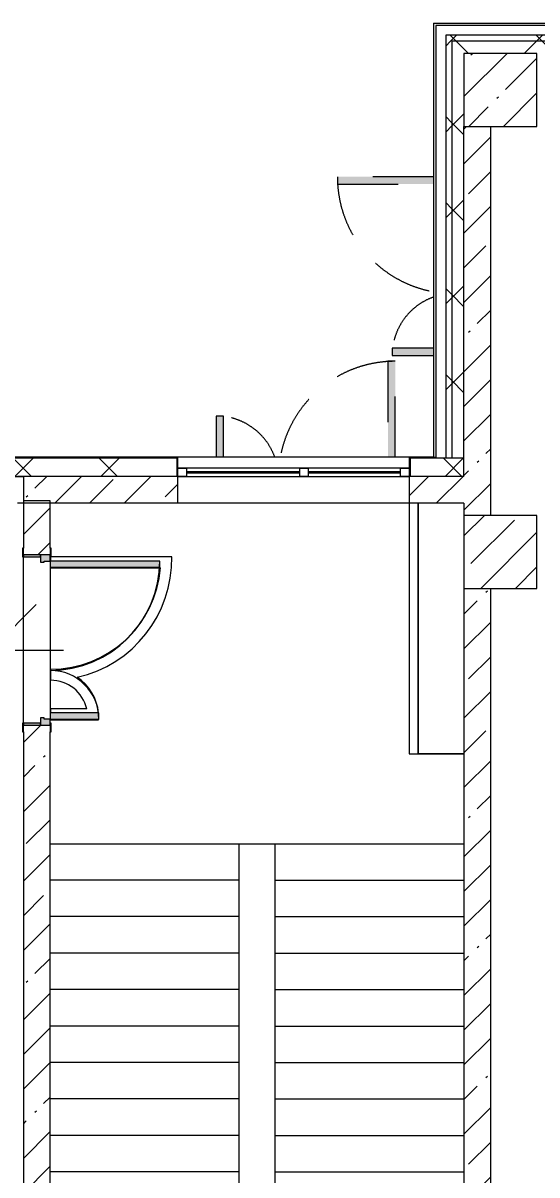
# Model space of a CAD drawing. Header units: millimetres. Extents: x 81548 to 272142, y -8553 to 29000.
# Drawn here: x 183668 to 187892, y 17875 to 27350 of the extents above; entities that cross this region are included whole.
import ezdxf

# ---------------------------------------------------------------- set-up
doc = ezdxf.new("R2010")
doc.units = ezdxf.units.MM
doc.linetypes.add('200_ШТРИХ__ш1_п0_6_', pattern=[800, 500, -300])
for name, color, linetype, lineweight in [('A-ANNO-DIMS', 7, 'Continuous', 9), ('A-ANNO-DIMS-500', 7, 'Continuous', 9), ('A-DETL-MBND-1', 7, '200_ШТРИХ__ш1_п0_6_', 9), ('A-GLAZ-3', 7, 'Continuous', 5), ('A-WALL', 7, 'Continuous', 9), ('A-WALL-3', 7, 'Continuous', 5), ('I-WALL-4', 7, 'Continuous', 5), ('S-COLS-3', 7, 'Continuous', 5), ('S-STRS-1', 7, 'Continuous', 5)]:
    doc.layers.add(name, color=color, linetype=linetype, lineweight=lineweight)
for name, color, linetype, lineweight, true_color in [('A-DOOR-2', 7, 'Continuous', 5, 0xe2e2e2), ('A-DOOR-3', 7, 'Continuous', 5, 0xaaaaaa), ('A-DOOR-FRAM-1', 7, 'Continuous', 5, 0xe2e2e2), ('A-DOOR-FRAM-3', 7, 'Continuous', 5, 0xaaaaaa), ('A-FLOR-1', 7, 'Continuous', 5, 0xaaaaaa)]:
    doc.layers.add(name, color=color, linetype=linetype, lineweight=lineweight, true_color=true_color)
doc.styles.add('ISOCPEUR_1', font='isocpeur.ttf', dxfattribs={"width": 0.9, "height": 1000})
doc.dimstyles.new('ISO-2_0_0_9К_Средний_округл2', dxfattribs={"dimscale": 304.8, "dimtxt": 995.981176, "dimasz": 2.46063, "dimexe": 1.968504, "dimexo": 0, "dimgap": 0, "dimtad": 1, "dimdec": 0, "dimrnd": 10, "dimzin": 0, "dimdsep": 46, "dimtxsty": 'ISOCPEUR_1', "dimblk1": 'OBLIQUE', "dimblk2": 'OBLIQUE', "dimsah": 1, "dimcen": 0.09, "dimdle": 1.968504, "dimazin": 0, "dimtfac": 1, "dimtdec": 4, "dimtix": 1, "dimtmove": 0, "dimatfit": 3, "dimfxl": 1, "dimtvp": 1, "dimtolj": 1, "dimtzin": 0, "dimarcsym": 2})
pattern_1 = [(45, (145131.5, 0), (-285.123, 285.123), []), (45, (145416.64, 0), (-285.123, 285.123), [504.031, -100.806, 16.764, -84.042])]
pattern_2 = [(45, (145131.5, 0), (-353.5534, 353.5534), []), (135, (145131.5, 0), (-353.5534, -353.5534), [])]

# ---------------------------------------------------------------- blocks, each defined once
blk = doc.blocks.new('BSC_Колонна _Прямоугольная - 600х600-V44-2_10_3_птичка')
at = {"layer": 'S-COLS-3'}
h = blk.add_hatch(dxfattribs=at)
h.set_pattern_fill('FP_73', color=256, style=0, pattern_type=2)
h.set_pattern_definition([(45, (-42460, -26800), (-285.123, 285.123), []), (45, (-42174.88, -26800), (-285.123, 285.123), [504.031, -100.806, 16.764, -84.042])])
h.paths.add_polyline_path([(-300, -300), (300, -300), (300, 300), (-300, 300)])
for p, q in [((300, 300), (-300, 300)), ((-300, 300), (-300, -300)), ((300, -300), (300, 300)), ((-300, -300), (300, -300))]:
    blk.add_line(p, q, dxfattribs=at)
blk = doc.blocks.new('BSC_Колонна _Прямоугольная - 600х600-V58-2_10_3_птичка')
at = {"layer": 'S-COLS-3'}
h = blk.add_hatch(dxfattribs=at)
h.set_pattern_fill('FP_86', color=256, style=0, pattern_type=2)
h.set_pattern_definition([(45, (-42460, -23000), (-285.123, 285.123), []), (45, (-42174.88, -23000), (-285.123, 285.123), [504.031, -100.806, 16.764, -84.042])])
h.paths.add_polyline_path([(-300, -300), (300, -300), (300, 300), (-300, 300), (-300, -210)])
for p, q in [((300, 300), (-300, 300)), ((-300, 300), (-300, -300)), ((300, -300), (300, 300)), ((-300, -300), (300, -300))]:
    blk.add_line(p, q, dxfattribs=at)
blk = doc.blocks.new('120_Окно_СКБ_2Ст - 120_Окно_СКБ_2Ст 1900х2400 глухое-23537524-2_10_3_птичка')
at = {"layer": 'A-GLAZ-3'}
for p, q in [((-950, 5), (-950, 75)), ((-950, 75), (-880, 75)), ((950, 75), (-950, 75)), ((-880, 5), (-950, 5)), ((-950, 5), (950, 5)), ((-880, 75), (-880, 5)), ((-120, 45), (-880, 45)), ((-120, 35), (-880, 35)), ((-120, 5), (-120, 75)), ((-120, 75), (-50, 75)), ((-50, 5), (-120, 5)), ((-50, 75), (-50, 5)), ((880, 45), (-50, 45)), ((880, 35), (-50, 35)), ((880, 5), (880, 75)), ((880, 75), (950, 75)), ((950, 5), (880, 5)), ((950, 75), (950, 5))]:
    blk.add_line(p, q, dxfattribs=at)
blk = doc.blocks.new('110_Дверь_СКБ_2Ст_Наружная - ДН-1_л__ Двухстворчатая 1350 х3200 _ЛК_ в свету с верхним остеклением 2-22448815-2_10_3_птичка')
at = {"layer": 'A-DETL-MBND-1'}
for points in [[(754.5, 79.3), (754.5, 869), (694.5, 869), (694.5, 79.3)], [(-655.5, 79.3), (-655.5, 419), (-715.5, 419), (-715.5, 79.3)]]:
    blk.add_hatch(color=256, dxfattribs=at).paths.add_polyline_path(points)
for p, q in [((754.5, 869), (694.5, 869)), ((694.5, 869), (694.5, 79.3)), ((754.5, 79.3), (754.5, 869)), ((-715.5, 419), (-715.5, 79.3)), ((-655.5, 419), (-715.5, 419)), ((-655.5, 79.3), (-655.5, 419))]:
    blk.add_line(p, q, dxfattribs=at)
for centre, radius, start, end in [((754.5, -91), 960, 90, 169.72024), ((-715.5, -91), 510, 19.63052, 90)]:
    blk.add_arc(centre, radius, start, end, dxfattribs=at)
blk = doc.blocks.new('110_Дверь_СКБ_2Ст - Д-1 Лестничная клетка EIS60-24280000-2_10_3_птичка')
at = {"layer": 'A-DOOR-2'}
for points in [[(-637.5, 1010), (-637.5, 110), (-587.5, 110), (-587.5, 1010)], [(612.5, 510), (612.5, 110), (662.5, 110), (662.5, 510)], [(712.5, 30), (697.5, 30), (697.5, -110), (712.5, -110)]]:
    blk.add_hatch(color=256, dxfattribs=at).paths.add_polyline_path(points)
h = blk.add_hatch(color=256, dxfattribs=at)
h.paths.add_polyline_path([(712.5, 110), (662.5, 110), (662.5, 60), (652.5, 60), (652.5, 30), (712.5, 30), (712.5, 39.7)])
h.paths.add_polyline_path([(-687.5, 110), (-687.5, 30), (-627.5, 30), (-627.5, 60), (-637.5, 60), (-637.5, 110)])
at = {"layer": 'A-DOOR-FRAM-1'}
for points in [[(-672.5, 118), (-742.5, 118), (-742.5, 110), (-672.5, 110)], [(697.5, 118), (697.5, 110), (767.5, 110), (767.5, 118)], [(-672.5, 30), (-687.5, 30), (-687.5, -110), (-672.5, -110)], [(-692.8, -110), (-742.5, -110), (-742.5, -118), (-672.5, -118), (-672.5, -110)], [(697.5, -110), (697.5, -118), (767.5, -118), (767.5, -110)]]:
    blk.add_hatch(color=256, dxfattribs=at).paths.add_polyline_path(points)
at = {"layer": 'A-DOOR-3'}
for p, q in [((-637.5, 1010), (-637.5, 110)), ((-587.5, 1010), (-637.5, 1010)), ((-587.5, 110), (-587.5, 1010)), ((662.5, 510), (612.5, 510)), ((612.5, 510), (612.5, 110)), ((662.5, 110), (662.5, 510)), ((-637.5, 110), (-587.5, 110)), ((612.5, 110), (662.5, 110))]:
    blk.add_line(p, q, dxfattribs=at)
for centre, radius, start, end in [((-637.5, 110), 900, 0, 90), ((662.5, 110), 400, 90, 180)]:
    blk.add_arc(centre, radius, start, end, dxfattribs=at)
at = {"layer": 'A-DOOR-FRAM-3'}
for p, q in [((-672.5, 118), (-742.5, 118)), ((-742.5, 118), (-742.5, 110)), ((-742.5, 110), (-672.5, 110)), ((-637.5, 110), (-687.5, 110)), ((-687.5, 110), (-687.5, 30)), ((-672.5, 110), (-672.5, 118)), ((-637.5, 60), (-637.5, 110)), ((662.5, 110), (662.5, 60)), ((712.5, 110), (662.5, 110)), ((767.5, 118), (697.5, 118)), ((697.5, 118), (697.5, 110)), ((697.5, 110), (767.5, 110)), ((712.5, 30), (712.5, 110)), ((767.5, 110), (767.5, 118)), ((-687.5, 30), (-627.5, 30)), ((-672.5, 30), (-687.5, 30)), ((-687.5, 30), (-687.5, -110)), ((-672.5, -110), (-672.5, 30)), ((-627.5, 60), (-637.5, 60)), ((-627.5, 30), (-627.5, 60)), ((662.5, 60), (652.5, 60)), ((652.5, 60), (652.5, 30)), ((652.5, 30), (712.5, 30)), ((712.5, 30), (697.5, 30)), ((697.5, 30), (697.5, -110)), ((712.5, -110), (712.5, 30)), ((-672.5, -110), (-742.5, -110)), ((-742.5, -110), (-742.5, -118)), ((-742.5, -118), (-672.5, -118)), ((-687.5, -110), (-672.5, -110)), ((-672.5, -118), (-672.5, -110)), ((697.5, -110), (712.5, -110)), ((767.5, -110), (697.5, -110)), ((697.5, -110), (697.5, -118)), ((697.5, -118), (767.5, -118)), ((767.5, -118), (767.5, -110))]:
    blk.add_line(p, q, dxfattribs=at)
blk = doc.blocks.new('110_Дверь_СКБ_2Ст_Наружная - ДН-1_л__ Двухстворчатая 1350 х3200 _ЛК_ в свету с верхним остеклением EI30-23529464-2_10_3_птичка')
at = {"layer": 'A-DETL-MBND-1'}
for points in [[(694.5, 675.4), (694.5, 125), (754.5, 125), (754.5, 915), (694.5, 915)], [(-715.5, 125), (-655.5, 125), (-655.5, 465), (-715.5, 465)]]:
    blk.add_hatch(color=256, dxfattribs=at).paths.add_polyline_path(points)
for p, q in [((754.5, 915), (694.5, 915)), ((694.5, 915), (694.5, 125)), ((754.5, 125), (754.5, 915)), ((-715.5, 465), (-715.5, 125)), ((-655.5, 465), (-715.5, 465)), ((-655.5, 125), (-655.5, 465))]:
    blk.add_line(p, q, dxfattribs=at)
for centre, radius, start, end in [((754.5, -45), 960, 90, 169.73704), ((-715.5, -45), 510, 19.59844, 90)]:
    blk.add_arc(centre, radius, start, end, dxfattribs=at)
blk = doc.blocks.new('Зашивка приборов отопления28 - Зашивка приборов отопления-33322877-2_10_3_птичка')
at = {"layer": 'A-WALL-3'}
for p, q in [((75401, 485.9), (73341, 485.9)), ((73341, 485.9), (73341, 410.9)), ((73341, 410.9), (73341, 35.9)), ((73341, 410.9), (75401, 410.9)), ((75401, 410.9), (73341.4, 410.9)), ((73341.4, 410.9), (73341.4, 35.9))]:
    blk.add_line(p, q, dxfattribs=at)
blk = doc.blocks.new('DIMBLOCK158-2_10_3_птичка')
at = {"layer": 'A-ANNO-DIMS-500'}
for p, q in [((183401.5, 22721.3), (183401.5, 21591)), ((183401.5, 22191), (183401.5, 22721.3)), ((178741.5, 22600), (178741.5, 21591)), ((178741.5, 22191), (178741.5, 22600)), ((178141.5, 22191), (184001.5, 22191))]:
    blk.add_line(p, q, dxfattribs=at)
at = {"layer": 'A-ANNO-DIMS-500', "lineweight": 20}
for p, q in [((178741.5, 22191), (179116.5, 22566)), ((183401.5, 22191), (183776.5, 22566)), ((178741.5, 22191), (178366.5, 21816)), ((183401.5, 22191), (183026.5, 21816))]:
    blk.add_line(p, q, dxfattribs=at)
at = {"layer": 'A-ANNO-DIMS-500', "color": 0, "insert": (179759.5, 23497.4), "char_height": 1000, "width": 3148.833, "attachment_point": 1, "line_spacing_factor": 1.149209, "style": 'ISOCPEUR_1'}
blk.add_mtext('4660', dxfattribs=at)
blk = doc.blocks.new('_Oblique')
at = {"color": 0, "linetype": 'ByBlock', "lineweight": -2}
blk.add_line((-0.5, -0.5), (0.5, 0.5), dxfattribs=at)

msp = doc.modelspace()

# ---------------------------------------------------------------- hatches: boundary and pattern name
at = {"layer": 'A-WALL-3'}
h = msp.add_hatch(dxfattribs=at)
h.set_pattern_fill('FP_55', color=256, style=0, pattern_type=2)
h.set_pattern_definition(pattern_2)
h.paths.add_polyline_path([(229991.5, 27200), (229991.5, 27250), (225481.5, 27250), (225481.5, 27200), (229667.3, 27200)])
h.paths.add_polyline_path([(221774.9, 27200), (222981.5, 27200), (222981.5, 27250), (221471.5, 27250), (221471.5, 27200)])
h.paths.add_polyline_path([(211291.5, 27200), (213091.5, 27200), (213091.5, 27250), (211291.5, 27250)])
h.paths.add_polyline_path([(210391.5, 27200), (210391.5, 27250), (209311.5, 27250), (209311.5, 27200), (210086.7, 27200)])
h.paths.add_polyline_path([(213991.5, 27200), (219371.5, 27200), (219371.5, 27250), (213991.5, 27250)])
h.paths.add_polyline_path([(202276, 27200), (202291.5, 27200), (202291.5, 27250), (201041.4, 27250), (201041.4, 27200), (201347.5, 27200)])
h.paths.add_polyline_path([(204991.5, 27200), (206171.5, 27200), (206171.5, 27250), (204991.5, 27250)])
h.paths.add_polyline_path([(195776.4, 27200), (195891.7, 27200), (195891.7, 27250), (194791.8, 27250), (194791.8, 27200), (194847.8, 27200)])
h.paths.add_polyline_path([(198991.7, 27200), (200141.4, 27200), (200141.4, 27250), (198991.7, 27250)])
h.paths.add_polyline_path([(192638.5, 27200), (193891.8, 27200), (193891.8, 27250), (192638.5, 27250)])
h.paths.add_polyline_path([(189538.5, 27200), (189538.5, 27250), (187141.5, 27250), (187141.5, 27200), (188348.2, 27200)])
h = msp.add_hatch(dxfattribs=at)
h.set_pattern_fill('FP_55', color=256, style=0, pattern_type=2)
h.set_pattern_definition(pattern_2)
h.paths.add_polyline_path([(187191.5, 23770), (187191.5, 27200), (187141.5, 27200), (187141.5, 23770)])
h = msp.add_hatch(dxfattribs=at)
h.set_pattern_fill('FP_55', color=256, style=0, pattern_type=2)
h.set_pattern_definition(pattern_2)
h.paths.add_polyline_path([(229991.5, 27100), (229991.5, 27200), (225481.5, 27200), (225481.5, 27100), (229667.3, 27100)])
h.paths.add_polyline_path([(210391.5, 27100), (210391.5, 27200), (209311.5, 27200), (209311.5, 27100), (210086.7, 27100)])
h.paths.add_polyline_path([(213991.5, 27100), (219371.5, 27100), (219371.5, 27200), (213991.5, 27200)])
h.paths.add_polyline_path([(212489.7, 27100), (213091.5, 27100), (213091.5, 27200), (211291.5, 27200), (211291.5, 27100), (211891.5, 27100)])
h.paths.add_polyline_path([(222981.5, 27100), (222981.5, 27200), (221471.5, 27200), (221471.5, 27100), (222703.4, 27100)])
h.paths.add_polyline_path([(202291.5, 27100), (202291.5, 27200), (201041.4, 27200), (201041.4, 27100), (202276, 27100)])
h.paths.add_polyline_path([(205886.7, 27100), (206171.5, 27100), (206171.5, 27200), (204991.5, 27200), (204991.5, 27100), (205525.8, 27100)])
h.paths.add_polyline_path([(199490.4, 27100), (200141.4, 27100), (200141.4, 27200), (198991.7, 27200), (198991.7, 27100)])
h.paths.add_polyline_path([(195891.7, 27100), (195891.7, 27200), (194791.8, 27200), (194791.8, 27100), (195776.4, 27100)])
h.paths.add_polyline_path([(188348.2, 27100), (189538.5, 27100), (189538.5, 27200), (187191.5, 27200), (187191.5, 27100), (187891.5, 27100)])
h.paths.add_polyline_path([(192638.5, 27100), (193891.8, 27100), (193891.8, 27200), (192638.5, 27200)])
h = msp.add_hatch(dxfattribs=at)
h.set_pattern_fill('FP_55', color=256, style=0, pattern_type=2)
h.set_pattern_definition(pattern_2)
h.paths.add_polyline_path([(187291.5, 23770), (187291.5, 27100), (187191.5, 27100), (187191.5, 23770)])
h = msp.add_hatch(dxfattribs=at)
h.set_pattern_fill('FP_55', color=256, style=0, pattern_type=2)
h.set_pattern_definition(pattern_2)
h.paths.add_polyline_path([(186955.4, 23620), (187291.5, 23620), (187291.5, 23770), (186849.5, 23770), (186849.5, 23620)])
h.paths.add_polyline_path([(182791.5, 23620), (184933.5, 23620), (184933.5, 23770), (182791.5, 23770)])
h.paths.add_polyline_path([(178971.5, 23620), (179691.5, 23620), (179691.5, 23770), (178971.5, 23770)])
at = {"layer": 'I-WALL-4'}
h = msp.add_hatch(dxfattribs=at)
h.set_pattern_fill('FP_63', color=256, style=0, pattern_type=2)
h.set_pattern_definition(pattern_1)
h.paths.add_polyline_path([(187419.7, 23300), (187511.5, 23300), (187511.5, 26500), (187291.5, 26500), (187291.5, 23300)])
h = msp.add_hatch(dxfattribs=at)
h.set_pattern_fill('FP_63', color=256, style=0, pattern_type=2)
h.set_pattern_definition(pattern_1)
h.paths.add_polyline_path([(187291.5, 23400), (187291.5, 23620), (186841.5, 23620), (186841.5, 23400), (186955.4, 23400)])
h.paths.add_polyline_path([(184634.1, 23400), (184941.5, 23400), (184936.5, 23620), (183671.5, 23620), (183671.5, 23400), (183705.6, 23400)])
h = msp.add_hatch(dxfattribs=at)
h.set_pattern_fill('FP_63', color=256, style=0, pattern_type=2)
h.set_pattern_definition(pattern_1)
h.paths.add_polyline_path([(183891.5, 10450), (183891.5, 12125), (183671.5, 12125), (183671.5, 10450), (183705.6, 10450)])
h.paths.add_polyline_path([(183705.6, 13525), (183891.5, 13525), (183891.5, 21575), (183671.5, 21575), (183671.5, 13525)])
h.paths.add_polyline_path([(183671.5, 22975), (183891.5, 22975), (183891.5, 23420.3), (183671.5, 23420.3), (183671.5, 23030)])
h = msp.add_hatch(dxfattribs=at)
h.set_pattern_fill('FP_63', color=256, style=0, pattern_type=2)
h.set_pattern_definition(pattern_1)
h.paths.add_polyline_path([(187511.5, 17300), (187511.5, 22700), (187291.5, 22700), (187291.5, 17300)])

# ---------------------------------------------------------------- linework, layer by layer
at = {"layer": 'A-DETL-MBND-1'}
msp.add_line((183671.5, 23619.7), (183621.5, 23619.7), dxfattribs=at)
at = {"layer": 'A-FLOR-1'}
for p, q in [((183671.5, 23400), (183621.5, 23400)), ((184889.7, 22959.2), (183894.9, 22959.2)), ((183894.9, 22959.2), (183894.9, 22925)), ((183894.9, 22869.2), (184797.2, 22869.2)), ((183894.9, 22034.2), (183894.9, 21944.2)), ((184192, 21708.1), (183894.9, 21708.1)), ((183894.9, 21708.1), (183894.9, 21675)), ((183894.9, 21625), (183894.9, 21618.1)), ((183894.9, 21618.1), (184289.3, 21618.1))]:
    msp.add_line(p, q, dxfattribs=at)
for centre, radius, start, end in [((183894.9, 22939.2), 995, 282.67054, 1.1511), ((183894.9, 22939.2), 905, 270, 355.56313), ((183894.9, 21639.2), 305, 13.0427, 90), ((183894.9, 21639.2), 395, 5.20117, 56.45952), ((183894.9, 21639.2), 395, 356.92799, 357.93552)]:
    msp.add_arc(centre, radius, start, end, dxfattribs=at)
at = {"layer": 'A-WALL'}
for p, q in [((187061.5, 27330), (187061.5, 23770)), ((189538.5, 27330), (187061.5, 27330)), ((187141.5, 27250), (187141.5, 23770)), ((189538.5, 27250), (187141.5, 27250)), ((187191.5, 27200), (187191.5, 23770)), ((189538.5, 27200), (187191.5, 27200)), ((184936.5, 23773), (182791.5, 23773)), ((184933.5, 23770), (182791.5, 23770)), ((184933.5, 23620), (184933.5, 23770)), ((184936.5, 23620), (184936.5, 23773)), ((186846.5, 23773), (186846.5, 23620)), ((187061.5, 23773), (186846.5, 23773)), ((186849.5, 23770), (186849.5, 23620)), ((187291.5, 23770), (186849.5, 23770)), ((187041.5, 23778), (187061.5, 23778)), ((184941.5, 23620), (183671.5, 23620)), ((187291.5, 23620), (186841.5, 23620))]:
    msp.add_line(p, q, dxfattribs=at)
at = {"layer": 'A-WALL-3'}
for p, q in [((187041.5, 27350), (187041.5, 23778)), ((187041.5, 27350), (194791.8, 27350)), ((187291.5, 23620), (187291.5, 26500)), ((187041.5, 23778), (178991.5, 23778)), ((184941.5, 23620), (184941.5, 23778)), ((186841.5, 23778), (186841.5, 23620)), ((178971.5, 23620), (183671.5, 23620))]:
    msp.add_line(p, q, dxfattribs=at)
at = {"layer": 'I-WALL-4'}
for p, q in [((187511.5, 23300), (187511.5, 26500)), ((183671.5, 23620), (183671.5, 23030)), ((184941.5, 23400), (184941.5, 23620)), ((186841.5, 23620), (186841.5, 23400)), ((183891.5, 23420.3), (183671.5, 23420.3)), ((183891.5, 23030), (183891.5, 23420.3)), ((187291.5, 23400), (183671.5, 23400)), ((187291.5, 23400), (187291.5, 23300)), ((183671.5, 21590), (183671.5, 22960)), ((183891.5, 22875), (183891.5, 21675)), ((187291.5, 22700), (187291.5, 17300)), ((187511.5, 17300), (187511.5, 22700)), ((183671.5, 21520), (183671.5, 13580)), ((183891.5, 15200), (183891.5, 21520))]:
    msp.add_line(p, q, dxfattribs=at)
at = {"layer": 'S-STRS-1'}
for p, q in [((183891.5, 22875), (183891.5, 21675)), ((183891.5, 20600), (185741.5, 20600)), ((185441.5, 20600), (185441.5, 20300)), ((185741.5, 20600), (187291.5, 20600)), ((185741.5, 20300), (185741.5, 20600)), ((185741.5, 20600), (187291.5, 20600)), ((185441.5, 20300), (183891.5, 20300)), ((185441.5, 20300), (183891.5, 20300)), ((185441.5, 20300), (185441.5, 20000)), ((185741.5, 20000), (185741.5, 20300)), ((185741.5, 20300), (187291.5, 20300)), ((185741.5, 20300), (187291.5, 20300)), ((185441.5, 20000), (183891.5, 20000)), ((185441.5, 20000), (183891.5, 20000)), ((185441.5, 20000), (185441.5, 19700)), ((185741.5, 19700), (185741.5, 20000)), ((185741.5, 20000), (187291.5, 20000)), ((185741.5, 20000), (187291.5, 20000)), ((185441.5, 19700), (183891.5, 19700)), ((185441.5, 19700), (183891.5, 19700)), ((185441.5, 19700), (185441.5, 19400)), ((185741.5, 19400), (185741.5, 19700)), ((185741.5, 19700), (187291.5, 19700)), ((185741.5, 19700), (187291.5, 19700)), ((185441.5, 19400), (183891.5, 19400)), ((185441.5, 19400), (183891.5, 19400)), ((185441.5, 19400), (185441.5, 19100)), ((185741.5, 19100), (185741.5, 19400)), ((185741.5, 19400), (187291.5, 19400)), ((185741.5, 19400), (187291.5, 19400)), ((185441.5, 19100), (183891.5, 19100)), ((185441.5, 19100), (183891.5, 19100)), ((185441.5, 19100), (185441.5, 18800)), ((185741.5, 18800), (185741.5, 19100)), ((185741.5, 19100), (187291.5, 19100)), ((185741.5, 19100), (187291.5, 19100)), ((185441.5, 18800), (183891.5, 18800)), ((185441.5, 18800), (183891.5, 18800)), ((185441.5, 18800), (185441.5, 18500)), ((185741.5, 18500), (185741.5, 18800)), ((185741.5, 18800), (187291.5, 18800)), ((185741.5, 18800), (187291.5, 18800)), ((185441.5, 18500), (183891.5, 18500)), ((185441.5, 18500), (183891.5, 18500)), ((185441.5, 18500), (185441.5, 18200)), ((185741.5, 18200), (185741.5, 18500)), ((185741.5, 18500), (187291.5, 18500)), ((185741.5, 18500), (187291.5, 18500)), ((185441.5, 18200), (183891.5, 18200)), ((185441.5, 18200), (183891.5, 18200)), ((185441.5, 18200), (185441.5, 17900)), ((185741.5, 17900), (185741.5, 18200)), ((185741.5, 18200), (187291.5, 18200)), ((185741.5, 18200), (187291.5, 18200)), ((185441.5, 17900), (183891.5, 17900)), ((185441.5, 17900), (183891.5, 17900)), ((185441.5, 17900), (185441.5, 17600)), ((185741.5, 17600), (185741.5, 17900)), ((185741.5, 17900), (187291.5, 17900)), ((185741.5, 17900), (187291.5, 17900))]:
    msp.add_line(p, q, dxfattribs=at)

# ---------------------------------------------------------------- block references
at = {"layer": 'A-DETL-MBND-1', "rotation": 89.9999999999999}
msp.add_blockref('110_Дверь_СКБ_2Ст_Наружная - ДН-1_л__ Двухстворчатая 1350 х3200 _ЛК_ в свету с верхним остеклением EI30-23529464-2_10_3_птичка', (187166.5, 25330.5), dxfattribs=at)
at = {"layer": 'A-DETL-MBND-1'}
msp.add_blockref('110_Дверь_СКБ_2Ст_Наружная - ДН-1_л__ Двухстворчатая 1350 х3200 _ЛК_ в свету с верхним остеклением 2-22448815-2_10_3_птичка', (185972, 23698.7), dxfattribs=at)
at = {"layer": 'A-DOOR-3', "rotation": 269.9999999999999}
msp.add_blockref('110_Дверь_СКБ_2Ст - Д-1 Лестничная клетка EIS60-24280000-2_10_3_птичка', (183781.5, 22287.5), dxfattribs=at)
at = {"layer": 'A-GLAZ-3', "rotation": 180}
msp.add_blockref('120_Окно_СКБ_2Ст - 120_Окно_СКБ_2Ст 1900х2400 глухое-23537524-2_10_3_птичка', (185891.5, 23695), dxfattribs=at)
at = {"layer": 'A-WALL-3', "rotation": 89.9999999999998}
msp.add_blockref('Зашивка приборов отопления28 - Зашивка приборов отопления-33322877-2_10_3_птичка', (187327.4, -52001), dxfattribs=at)
at = {"layer": 'S-COLS-3'}
for name, p in [('BSC_Колонна _Прямоугольная - 600х600-V44-2_10_3_птичка', (187591.5, 26800)), ('BSC_Колонна _Прямоугольная - 600х600-V58-2_10_3_птичка', (187591.5, 23000))]:
    msp.add_blockref(name, p, dxfattribs=at)

# ---------------------------------------------------------------- dimensions: what is measured, and where the dimension line sits
at = {"layer": 'A-ANNO-DIMS'}
dim = msp.add_linear_dim(base=(183401.5, 22191), p1=(178741.5, 22600), p2=(183401.5, 22721.3), dimstyle='ISO-2_0_0_9К_Средний_округл2', override={"dimpost": '<>', "dimfxl": 4661.578965}, dxfattribs=at)
dim.commit()
dim.dimension.update_dxf_attribs({"geometry": 'DIMBLOCK158-2_10_3_птичка', "text_midpoint": (181071.5, 22691)})

doc.saveas('drawing.dxf')
